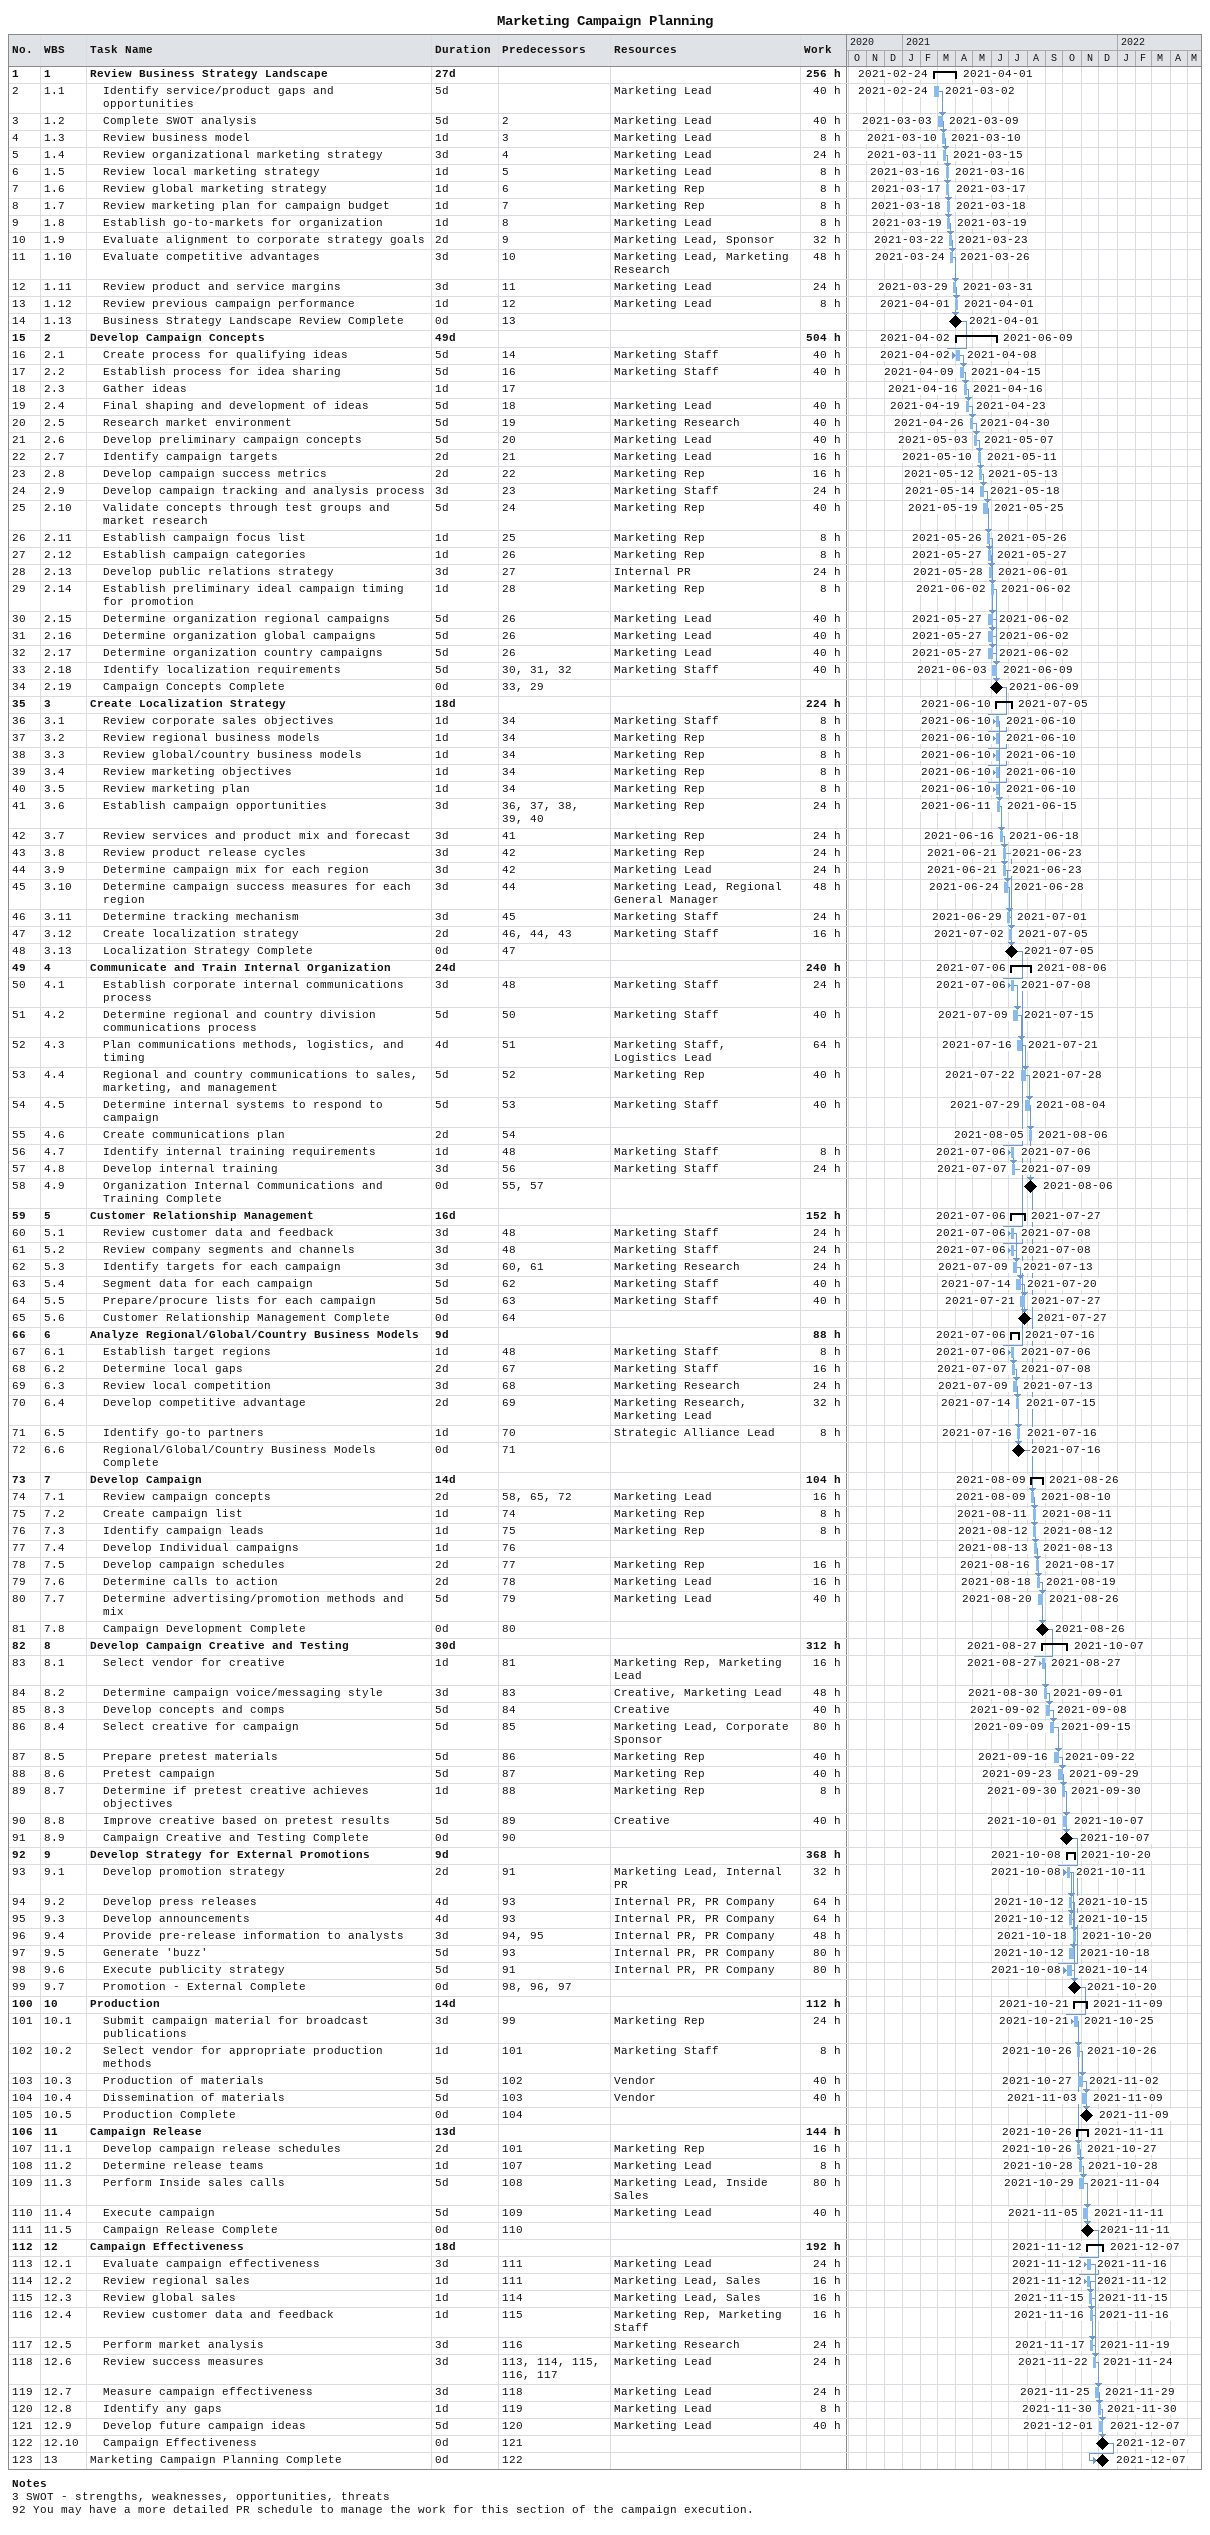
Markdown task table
Marketing Campaign Planning

| ID | WBS | Task | Duration | Start | Finish | Predecessors | Resources | Work (h) |
|---|---|---|---|---|---|---|---|---|
| 1 | 1 | **Review Business Strategy Landscape** | 27d | 2021-02-24 | 2021-04-01 |  |  | 256 |
| 2 | 1.1 | Identify service/product gaps and opportunities | 5d | 2021-02-24 | 2021-03-02 |  | Marketing Lead | 40 |
| 3 | 1.2 | Complete SWOT analysis | 5d | 2021-03-03 | 2021-03-09 | 2 | Marketing Lead | 40 |
| 4 | 1.3 | Review business model | 1d | 2021-03-10 | 2021-03-10 | 3 | Marketing Lead | 8 |
| 5 | 1.4 | Review organizational marketing strategy | 3d | 2021-03-11 | 2021-03-15 | 4 | Marketing Lead | 24 |
| 6 | 1.5 | Review local marketing strategy | 1d | 2021-03-16 | 2021-03-16 | 5 | Marketing Lead | 8 |
| 7 | 1.6 | Review global marketing strategy | 1d | 2021-03-17 | 2021-03-17 | 6 | Marketing Rep | 8 |
| 8 | 1.7 | Review marketing plan for campaign budget | 1d | 2021-03-18 | 2021-03-18 | 7 | Marketing Rep | 8 |
| 9 | 1.8 | Establish go-to-markets for organization | 1d | 2021-03-19 | 2021-03-19 | 8 | Marketing Lead | 8 |
| 10 | 1.9 | Evaluate alignment to corporate strategy goals | 2d | 2021-03-22 | 2021-03-23 | 9 | Marketing Lead, Sponsor | 32 |
| 11 | 1.10 | Evaluate competitive advantages | 3d | 2021-03-24 | 2021-03-26 | 10 | Marketing Lead, Marketing Research | 48 |
| 12 | 1.11 | Review product and service margins | 3d | 2021-03-29 | 2021-03-31 | 11 | Marketing Lead | 24 |
| 13 | 1.12 | Review previous campaign performance | 1d | 2021-04-01 | 2021-04-01 | 12 | Marketing Lead | 8 |
| 14 | 1.13 | Business Strategy Landscape Review Complete | 0d | 2021-04-01 | 2021-04-01 | 13 |  |  |
| 15 | 2 | **Develop Campaign Concepts** | 49d | 2021-04-02 | 2021-06-09 |  |  | 504 |
| 16 | 2.1 | Create process for qualifying ideas | 5d | 2021-04-02 | 2021-04-08 | 14 | Marketing Staff | 40 |
| 17 | 2.2 | Establish process for idea sharing | 5d | 2021-04-09 | 2021-04-15 | 16 | Marketing Staff | 40 |
| 18 | 2.3 | Gather ideas | 1d | 2021-04-16 | 2021-04-16 | 17 |  |  |
| 19 | 2.4 | Final shaping and development of ideas | 5d | 2021-04-19 | 2021-04-23 | 18 | Marketing Lead | 40 |
| 20 | 2.5 | Research market environment | 5d | 2021-04-26 | 2021-04-30 | 19 | Marketing Research | 40 |
| 21 | 2.6 | Develop preliminary campaign concepts | 5d | 2021-05-03 | 2021-05-07 | 20 | Marketing Lead | 40 |
| 22 | 2.7 | Identify campaign targets | 2d | 2021-05-10 | 2021-05-11 | 21 | Marketing Lead | 16 |
| 23 | 2.8 | Develop campaign success metrics | 2d | 2021-05-12 | 2021-05-13 | 22 | Marketing Rep | 16 |
| 24 | 2.9 | Develop campaign tracking and analysis process | 3d | 2021-05-14 | 2021-05-18 | 23 | Marketing Staff | 24 |
| 25 | 2.10 | Validate concepts through test groups and market research | 5d | 2021-05-19 | 2021-05-25 | 24 | Marketing Rep | 40 |
| 26 | 2.11 | Establish campaign focus list | 1d | 2021-05-26 | 2021-05-26 | 25 | Marketing Rep | 8 |
| 27 | 2.12 | Establish campaign categories | 1d | 2021-05-27 | 2021-05-27 | 26 | Marketing Rep | 8 |
| 28 | 2.13 | Develop public relations strategy | 3d | 2021-05-28 | 2021-06-01 | 27 | Internal PR | 24 |
| 29 | 2.14 | Establish preliminary ideal campaign timing for promotion | 1d | 2021-06-02 | 2021-06-02 | 28 | Marketing Rep | 8 |
| 30 | 2.15 | Determine organization regional campaigns | 5d | 2021-05-27 | 2021-06-02 | 26 | Marketing Lead | 40 |
| 31 | 2.16 | Determine organization global campaigns | 5d | 2021-05-27 | 2021-06-02 | 26 | Marketing Lead | 40 |
| 32 | 2.17 | Determine organization country campaigns | 5d | 2021-05-27 | 2021-06-02 | 26 | Marketing Lead | 40 |
| 33 | 2.18 | Identify localization requirements | 5d | 2021-06-03 | 2021-06-09 | 30, 31, 32 | Marketing Staff | 40 |
| 34 | 2.19 | Campaign Concepts Complete | 0d | 2021-06-09 | 2021-06-09 | 33, 29 |  |  |
| 35 | 3 | **Create Localization Strategy** | 18d | 2021-06-10 | 2021-07-05 |  |  | 224 |
| 36 | 3.1 | Review corporate sales objectives | 1d | 2021-06-10 | 2021-06-10 | 34 | Marketing Staff | 8 |
| 37 | 3.2 | Review regional business models | 1d | 2021-06-10 | 2021-06-10 | 34 | Marketing Rep | 8 |
| 38 | 3.3 | Review global/country business models | 1d | 2021-06-10 | 2021-06-10 | 34 | Marketing Rep | 8 |
| 39 | 3.4 | Review marketing objectives | 1d | 2021-06-10 | 2021-06-10 | 34 | Marketing Rep | 8 |
| 40 | 3.5 | Review marketing plan | 1d | 2021-06-10 | 2021-06-10 | 34 | Marketing Rep | 8 |
| 41 | 3.6 | Establish campaign opportunities | 3d | 2021-06-11 | 2021-06-15 | 36, 37, 38, 39, 40 | Marketing Rep | 24 |
| 42 | 3.7 | Review services and product mix and forecast | 3d | 2021-06-16 | 2021-06-18 | 41 | Marketing Rep | 24 |
| 43 | 3.8 | Review product release cycles | 3d | 2021-06-21 | 2021-06-23 | 42 | Marketing Rep | 24 |
| 44 | 3.9 | Determine campaign mix for each region | 3d | 2021-06-21 | 2021-06-23 | 42 | Marketing Lead | 24 |
| 45 | 3.10 | Determine campaign success measures for each region | 3d | 2021-06-24 | 2021-06-28 | 44 | Marketing Lead, Regional General Manager | 48 |
| 46 | 3.11 | Determine tracking mechanism | 3d | 2021-06-29 | 2021-07-01 | 45 | Marketing Staff | 24 |
| 47 | 3.12 | Create localization strategy | 2d | 2021-07-02 | 2021-07-05 | 46, 44, 43 | Marketing Staff | 16 |
| 48 | 3.13 | Localization Strategy Complete | 0d | 2021-07-05 | 2021-07-05 | 47 |  |  |
| 49 | 4 | **Communicate and Train Internal Organization** | 24d | 2021-07-06 | 2021-08-06 |  |  | 240 |
| 50 | 4.1 | Establish corporate internal communications process | 3d | 2021-07-06 | 2021-07-08 | 48 | Marketing Staff | 24 |
| 51 | 4.2 | Determine regional and country division communications process | 5d | 2021-07-09 | 2021-07-15 | 50 | Marketing Staff | 40 |
| 52 | 4.3 | Plan communications methods, logistics, and timing | 4d | 2021-07-16 | 2021-07-21 | 51 | Marketing Staff, Logistics Lead | 64 |
| 53 | 4.4 | Regional and country communications to sales, marketing, and management | 5d | 2021-07-22 | 2021-07-28 | 52 | Marketing Rep | 40 |
| 54 | 4.5 | Determine internal systems to respond to campaign | 5d | 2021-07-29 | 2021-08-04 | 53 | Marketing Staff | 40 |
| 55 | 4.6 | Create communications plan | 2d | 2021-08-05 | 2021-08-06 | 54 |  |  |
| 56 | 4.7 | Identify internal training requirements | 1d | 2021-07-06 | 2021-07-06 | 48 | Marketing Staff | 8 |
| 57 | 4.8 | Develop internal training | 3d | 2021-07-07 | 2021-07-09 | 56 | Marketing Staff | 24 |
| 58 | 4.9 | Organization Internal Communications and Training Complete | 0d | 2021-08-06 | 2021-08-06 | 55, 57 |  |  |
| 59 | 5 | **Customer Relationship Management** | 16d | 2021-07-06 | 2021-07-27 |  |  | 152 |
| 60 | 5.1 | Review customer data and feedback | 3d | 2021-07-06 | 2021-07-08 | 48 | Marketing Staff | 24 |
| 61 | 5.2 | Review company segments and channels | 3d | 2021-07-06 | 2021-07-08 | 48 | Marketing Staff | 24 |
| 62 | 5.3 | Identify targets for each campaign | 3d | 2021-07-09 | 2021-07-13 | 60, 61 | Marketing Research | 24 |
| 63 | 5.4 | Segment data for each campaign | 5d | 2021-07-14 | 2021-07-20 | 62 | Marketing Staff | 40 |
| 64 | 5.5 | Prepare/procure lists for each campaign | 5d | 2021-07-21 | 2021-07-27 | 63 | Marketing Staff | 40 |
| 65 | 5.6 | Customer Relationship Management Complete | 0d | 2021-07-27 | 2021-07-27 | 64 |  |  |
| 66 | 6 | **Analyze Regional/Global/Country Business Models** | 9d | 2021-07-06 | 2021-07-16 |  |  | 88 |
| 67 | 6.1 | Establish target regions | 1d | 2021-07-06 | 2021-07-06 | 48 | Marketing Staff | 8 |
| 68 | 6.2 | Determine local gaps | 2d | 2021-07-07 | 2021-07-08 | 67 | Marketing Staff | 16 |
| 69 | 6.3 | Review local competition | 3d | 2021-07-09 | 2021-07-13 | 68 | Marketing Research | 24 |
| 70 | 6.4 | Develop competitive advantage | 2d | 2021-07-14 | 2021-07-15 | 69 | Marketing Research, Marketing Lead | 32 |
| 71 | 6.5 | Identify go-to partners | 1d | 2021-07-16 | 2021-07-16 | 70 | Strategic Alliance Lead | 8 |
| 72 | 6.6 | Regional/Global/Country Business Models Complete | 0d | 2021-07-16 | 2021-07-16 | 71 |  |  |
| 73 | 7 | **Develop Campaign** | 14d | 2021-08-09 | 2021-08-26 |  |  | 104 |
| 74 | 7.1 | Review campaign concepts | 2d | 2021-08-09 | 2021-08-10 | 58, 65, 72 | Marketing Lead | 16 |
| 75 | 7.2 | Create campaign list | 1d | 2021-08-11 | 2021-08-11 | 74 | Marketing Rep | 8 |
| 76 | 7.3 | Identify campaign leads | 1d | 2021-08-12 | 2021-08-12 | 75 | Marketing Rep | 8 |
| 77 | 7.4 | Develop Individual campaigns | 1d | 2021-08-13 | 2021-08-13 | 76 |  |  |
| 78 | 7.5 | Develop campaign schedules | 2d | 2021-08-16 | 2021-08-17 | 77 | Marketing Rep | 16 |
| 79 | 7.6 | Determine calls to action | 2d | 2021-08-18 | 2021-08-19 | 78 | Marketing Lead | 16 |
| 80 | 7.7 | Determine advertising/promotion methods and mix | 5d | 2021-08-20 | 2021-08-26 | 79 | Marketing Lead | 40 |
| 81 | 7.8 | Campaign Development Complete | 0d | 2021-08-26 | 2021-08-26 | 80 |  |  |
| 82 | 8 | **Develop Campaign Creative and Testing** | 30d | 2021-08-27 | 2021-10-07 |  |  | 312 |
| 83 | 8.1 | Select vendor for creative | 1d | 2021-08-27 | 2021-08-27 | 81 | Marketing Rep, Marketing Lead | 16 |
| 84 | 8.2 | Determine campaign voice/messaging style | 3d | 2021-08-30 | 2021-09-01 | 83 | Creative, Marketing Lead | 48 |
| 85 | 8.3 | Develop concepts and comps | 5d | 2021-09-02 | 2021-09-08 | 84 | Creative | 40 |
| 86 | 8.4 | Select creative for campaign | 5d | 2021-09-09 | 2021-09-15 | 85 | Marketing Lead, Corporate Sponsor | 80 |
| 87 | 8.5 | Prepare pretest materials | 5d | 2021-09-16 | 2021-09-22 | 86 | Marketing Rep | 40 |
| 88 | 8.6 | Pretest campaign | 5d | 2021-09-23 | 2021-09-29 | 87 | Marketing Rep | 40 |
| 89 | 8.7 | Determine if pretest creative achieves objectives | 1d | 2021-09-30 | 2021-09-30 | 88 | Marketing Rep | 8 |
| 90 | 8.8 | Improve creative based on pretest results | 5d | 2021-10-01 | 2021-10-07 | 89 | Creative | 40 |
| 91 | 8.9 | Campaign Creative and Testing Complete | 0d | 2021-10-07 | 2021-10-07 | 90 |  |  |
| 92 | 9 | **Develop Strategy for External Promotions** | 9d | 2021-10-08 | 2021-10-20 |  |  | 368 |
| 93 | 9.1 | Develop promotion strategy | 2d | 2021-10-08 | 2021-10-11 | 91 | Marketing Lead, Internal PR | 32 |
| 94 | 9.2 | Develop press releases | 4d | 2021-10-12 | 2021-10-15 | 93 | Internal PR, PR Company | 64 |
| 95 | 9.3 | Develop announcements | 4d | 2021-10-12 | 2021-10-15 | 93 | Internal PR, PR Company | 64 |
| 96 | 9.4 | Provide pre-release information to analysts | 3d | 2021-10-18 | 2021-10-20 | 94, 95 | Internal PR, PR Company | 48 |
| 97 | 9.5 | Generate 'buzz' | 5d | 2021-10-12 | 2021-10-18 | 93 | Internal PR, PR Company | 80 |
| 98 | 9.6 | Execute publicity strategy | 5d | 2021-10-08 | 2021-10-14 | 91 | Internal PR, PR Company | 80 |
| 99 | 9.7 | Promotion - External Complete | 0d | 2021-10-20 | 2021-10-20 | 98, 96, 97 |  |  |
| 100 | 10 | **Production** | 14d | 2021-10-21 | 2021-11-09 |  |  | 112 |
| 101 | 10.1 | Submit campaign material for broadcast publications | 3d | 2021-10-21 | 2021-10-25 | 99 | Marketing Rep | 24 |
| 102 | 10.2 | Select vendor for appropriate production methods | 1d | 2021-10-26 | 2021-10-26 | 101 | Marketing Staff | 8 |
| 103 | 10.3 | Production of materials | 5d | 2021-10-27 | 2021-11-02 | 102 | Vendor | 40 |
| 104 | 10.4 | Dissemination of materials | 5d | 2021-11-03 | 2021-11-09 | 103 | Vendor | 40 |
| 105 | 10.5 | Production Complete | 0d | 2021-11-09 | 2021-11-09 | 104 |  |  |
| 106 | 11 | **Campaign Release** | 13d | 2021-10-26 | 2021-11-11 |  |  | 144 |
| 107 | 11.1 | Develop campaign release schedules | 2d | 2021-10-26 | 2021-10-27 | 101 | Marketing Rep | 16 |
| 108 | 11.2 | Determine release teams | 1d | 2021-10-28 | 2021-10-28 | 107 | Marketing Lead | 8 |
| 109 | 11.3 | Perform Inside sales calls | 5d | 2021-10-29 | 2021-11-04 | 108 | Marketing Lead, Inside Sales | 80 |
| 110 | 11.4 | Execute campaign | 5d | 2021-11-05 | 2021-11-11 | 109 | Marketing Lead | 40 |
| 111 | 11.5 | Campaign Release Complete | 0d | 2021-11-11 | 2021-11-11 | 110 |  |  |
| 112 | 12 | **Campaign Effectiveness** | 18d | 2021-11-12 | 2021-12-07 |  |  | 192 |
| 113 | 12.1 | Evaluate campaign effectiveness | 3d | 2021-11-12 | 2021-11-16 | 111 | Marketing Lead | 24 |
| 114 | 12.2 | Review regional sales | 1d | 2021-11-12 | 2021-11-12 | 111 | Marketing Lead, Sales | 16 |
| 115 | 12.3 | Review global sales | 1d | 2021-11-15 | 2021-11-15 | 114 | Marketing Lead, Sales | 16 |
| 116 | 12.4 | Review customer data and feedback | 1d | 2021-11-16 | 2021-11-16 | 115 | Marketing Rep, Marketing Staff | 16 |
| 117 | 12.5 | Perform market analysis | 3d | 2021-11-17 | 2021-11-19 | 116 | Marketing Research | 24 |
| 118 | 12.6 | Review success measures | 3d | 2021-11-22 | 2021-11-24 | 113, 114, 115, 116, 117 | Marketing Lead | 24 |
| 119 | 12.7 | Measure campaign effectiveness | 3d | 2021-11-25 | 2021-11-29 | 118 | Marketing Lead | 24 |
| 120 | 12.8 | Identify any gaps | 1d | 2021-11-30 | 2021-11-30 | 119 | Marketing Lead | 8 |
| 121 | 12.9 | Develop future campaign ideas | 5d | 2021-12-01 | 2021-12-07 | 120 | Marketing Lead | 40 |
| 122 | 12.10 | Campaign Effectiveness | 0d | 2021-12-07 | 2021-12-07 | 121 |  |  |
| 123 | 13 | Marketing Campaign Planning Complete | 0d | 2021-12-07 | 2021-12-07 | 122 |  |  |

Notes
- 3: SWOT - strengths, weaknesses, opportunities, threats
- 92: You may have a more detailed PR schedule to manage the work for this section of the campaign execution.
